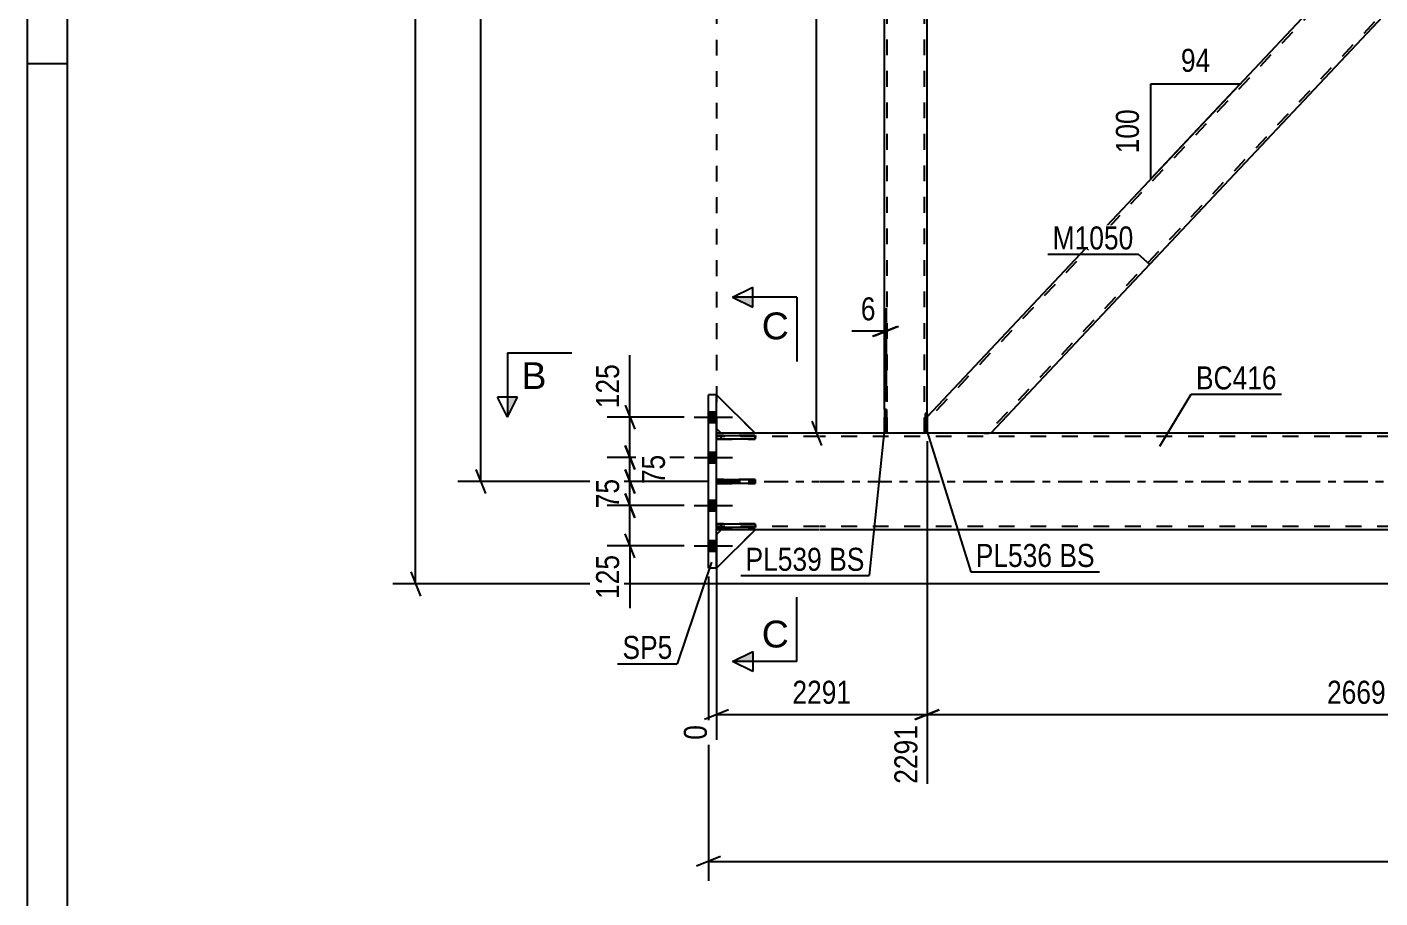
# Model space of a CAD drawing. Header units: millimetres. Extents: x 0 to 1189, y 0 to 841.
# Drawn here: x 0 to 168.2, y 492.2 to 600.6 of the extents above; entities that cross this region are included whole.
import ezdxf

# ---------------------------------------------------------------- set-up
doc = ezdxf.new("R2010")
doc.units = ezdxf.units.MM
doc.linetypes.add('DXK_LINE_DOT2', pattern=[3.9198, 1.9599, -1.9599])
doc.linetypes.add('DXK_LINE_DOT3', pattern=[5.9187, 2.979, -0.9799, 0.9799, -0.9799])
doc.styles.add('Arial', font='ARIAL.TTF', dxfattribs={"height": 0.2})
doc.styles.add('Arial Narrow', font='ARIALN.TTF', dxfattribs={"height": 0.2})

# ---------------------------------------------------------------- blocks, each defined once
blk = doc.blocks.new('Unknown-761551702-1163')
at = {"color": 5, "linetype": 'Continuous'}
for p, q in [((0, 841), (0, 0)), ((5, 836), (5, 5)), ((5, 596), (0, 596))]:
    blk.add_line(p, q, dxfattribs=at)
blk = doc.blocks.new('Part-761551702-4956 - 4748')
at = {"color": 7, "linetype": 'DXK_LINE_DOT2'}
for p, q in [((85.73, 550.62), (85.73, 554.82)), ((85.73, 554.82), (90.53, 550.02)), ((86.33, 550.02), (85.73, 550.62)), ((90.53, 550.02), (86.33, 550.02))]:
    blk.add_line(p, q, dxfattribs=at)
blk = doc.blocks.new('Part-761551702-4964 - 4748')
at = {"color": 2, "linetype": 'Continuous'}
for p, q in [((85.73, 549.28), (85.73, 549.76)), ((85.73, 549.76), (90.53, 549.76)), ((90.53, 549.28), (85.73, 549.28)), ((90.53, 549.76), (90.53, 549.28))]:
    blk.add_line(p, q, dxfattribs=at)
at = {"color": 7, "linetype": 'DXK_LINE_DOT2'}
blk.add_line((86.33, 549.28), (86.33, 549.76), dxfattribs=at)
blk = doc.blocks.new('Part-761551702-4893 - 4748')
at = {"color": 7, "linetype": 'DXK_LINE_DOT2'}
for p, q in [((219.13, 665.62), (111.91, 551.61)), ((218.76, 665.62), (218.69, 665.62)), ((226.63, 665.62), (222.78, 665.62)), ((226.63, 665.13), (226.63, 665.62)), ((226.63, 664.02), (119.42, 550.02)), ((169.27, 613.07), (164.33, 607.82)), ((174.22, 607.82), (169.27, 602.56)), ((111.91, 550.02), (111.91, 552.08)), ((118.98, 550.02), (119.6, 550.02)), ((119.86, 550.02), (119.79, 550.02))]:
    blk.add_line(p, q, dxfattribs=at)
at = {"color": 2, "linetype": 'Continuous'}
for p, q in [((218.69, 665.62), (169.27, 613.07)), ((218.76, 665.62), (218.76, 665.62)), ((222.78, 665.62), (218.76, 665.62)), ((226.63, 663.55), (226.63, 665.13)), ((226.63, 663.55), (174.22, 607.82)), ((164.33, 607.82), (111.91, 552.08)), ((169.27, 602.56), (119.86, 550.02)), ((118.98, 550.02), (111.91, 550.02)), ((119.79, 550.02), (118.98, 550.02)), ((119.79, 550.02), (119.79, 550.02))]:
    blk.add_line(p, q, dxfattribs=at)
blk = doc.blocks.new('Part-761551702-4898 - 4748')
at = {"color": 7, "linetype": 'DXK_LINE_DOT2'}
for p, q in [((111.91, 665.62), (106.63, 665.62)), ((106.63, 662.64), (106.63, 665.62)), ((106.95, 550.02), (106.95, 665.62)), ((111.59, 550.02), (111.59, 665.62)), ((111.91, 663.15), (111.91, 665.62)), ((106.63, 550.02), (106.63, 552.99)), ((111.91, 550.02), (111.91, 552.48)), ((111.91, 550.02), (106.63, 550.02))]:
    blk.add_line(p, q, dxfattribs=at)
at = {"color": 2, "linetype": 'Continuous'}
for p, q in [((111.91, 552.48), (111.91, 663.15)), ((106.63, 552.99), (106.63, 662.64))]:
    blk.add_line(p, q, dxfattribs=at)
blk = doc.blocks.new('Part-761551702-4954 - 4748')
at = {"color": 2, "linetype": 'Continuous'}
for p, q in [((85.73, 538.28), (85.73, 538.76)), ((85.73, 538.76), (90.53, 538.76)), ((90.53, 538.76), (90.53, 538.28)), ((90.53, 538.28), (85.73, 538.28))]:
    blk.add_line(p, q, dxfattribs=at)
at = {"color": 7, "linetype": 'DXK_LINE_DOT2'}
blk.add_line((86.33, 538.28), (86.33, 538.76), dxfattribs=at)
blk = doc.blocks.new('Part-761551702-4955 - 4748')
at = {"color": 2, "linetype": 'Continuous'}
for p, q in [((85.73, 550.62), (85.73, 554.82)), ((85.73, 554.82), (90.53, 550.02)), ((86.33, 550.02), (85.73, 550.62)), ((90.53, 550.02), (86.33, 550.02))]:
    blk.add_line(p, q, dxfattribs=at)
blk = doc.blocks.new('Part-761551702-4957 - 4748')
at = {"color": 2, "linetype": 'Continuous'}
for p, q in [((86.33, 538.02), (85.73, 537.42)), ((85.73, 533.22), (90.53, 538.02)), ((85.73, 537.42), (85.73, 533.22)), ((90.53, 538.02), (86.33, 538.02))]:
    blk.add_line(p, q, dxfattribs=at)
blk = doc.blocks.new('Part-761551702-4958 - 4748')
at = {"color": 7, "linetype": 'DXK_LINE_DOT2'}
for p, q in [((86.33, 538.02), (85.73, 537.42)), ((85.73, 533.22), (90.53, 538.02)), ((85.73, 537.42), (85.73, 533.22)), ((90.53, 538.02), (86.33, 538.02))]:
    blk.add_line(p, q, dxfattribs=at)
blk = doc.blocks.new('Part-761551702-4963 - 4748')
at = {"color": 7, "linetype": 'DXK_LINE_DOT2'}
for p, q in [((90.53, 538.76), (85.73, 538.76)), ((85.73, 538.76), (85.73, 538.28)), ((86.33, 538.28), (86.33, 538.76)), ((90.53, 538.28), (90.53, 538.76)), ((85.73, 538.28), (90.53, 538.28))]:
    blk.add_line(p, q, dxfattribs=at)
blk = doc.blocks.new('Part-761551702-4965 - 4748')
at = {"color": 2, "linetype": 'Continuous'}
for p, q in [((85.73, 543.78), (85.73, 544.26)), ((85.73, 544.26), (90.53, 544.26)), ((90.53, 543.78), (85.73, 543.78)), ((90.53, 544.26), (90.53, 543.78))]:
    blk.add_line(p, q, dxfattribs=at)
at = {"color": 7, "linetype": 'DXK_LINE_DOT2'}
blk.add_line((86.33, 543.78), (86.33, 544.26), dxfattribs=at)
blk = doc.blocks.new('Part-761551702-5050 - 4748')
at = {"color": 2, "linetype": 'Continuous'}
for p, q in [((84.73, 533.22), (84.73, 554.82)), ((85.73, 554.82), (84.73, 554.82)), ((85.73, 533.22), (85.73, 554.82)), ((85.73, 533.22), (84.73, 533.22))]:
    blk.add_line(p, q, dxfattribs=at)
blk = doc.blocks.new('Part-761551702-5061 - 4748')
at = {"color": 2, "linetype": 'Continuous'}
for p, q in [((111.91, 552.48), (111.67, 552.48)), ((111.67, 552.48), (111.67, 550.02)), ((111.91, 552.48), (111.91, 550.02)), ((111.91, 550.02), (111.67, 550.02))]:
    blk.add_line(p, q, dxfattribs=at)
blk = doc.blocks.new('Part-761551702-5062 - 4748')
at = {"color": 7, "linetype": 'DXK_LINE_DOT2'}
for p, q in [((111.67, 550.02), (111.67, 552.48)), ((111.91, 552.48), (111.67, 552.48)), ((111.91, 550.02), (111.91, 552.48)), ((111.91, 550.02), (111.67, 550.02))]:
    blk.add_line(p, q, dxfattribs=at)
blk = doc.blocks.new('Part-761551702-5077 - 4748')
at = {"color": 2, "linetype": 'Continuous'}
for p, q in [((106.87, 552.99), (106.63, 552.99)), ((106.63, 552.99), (106.64, 550.02)), ((106.87, 552.99), (106.88, 550.02)), ((106.88, 550.02), (106.64, 550.02))]:
    blk.add_line(p, q, dxfattribs=at)
blk = doc.blocks.new('Part-761551702-5080 - 4748')
at = {"color": 7, "linetype": 'DXK_LINE_DOT2'}
for p, q in [((106.64, 550.02), (106.63, 552.99)), ((106.87, 552.99), (106.63, 552.99)), ((106.88, 550.02), (106.87, 552.99)), ((106.88, 550.02), (106.64, 550.02))]:
    blk.add_line(p, q, dxfattribs=at)
blk = doc.blocks.new('Bolt-761551702-5086 - 4748')
at = {"linetype": 'Continuous'}
for points in [[(84.73, 552.68), (84.73, 551.36), (85.73, 551.36), (85.73, 552.68)], [(84.73, 552.68), (84.73, 551.36), (85.73, 551.36), (85.73, 552.68)], [(84.73, 552.68), (84.73, 551.36), (85.73, 551.36), (85.73, 552.68)], [(84.73, 547.68), (84.73, 546.36), (85.73, 546.36), (85.73, 547.68)], [(84.73, 547.68), (84.73, 546.36), (85.73, 546.36), (85.73, 547.68)], [(84.73, 541.68), (84.73, 540.36), (85.73, 540.36), (85.73, 541.68)], [(84.73, 541.68), (84.73, 540.36), (85.73, 540.36), (85.73, 541.68)], [(84.73, 536.68), (84.73, 535.36), (85.73, 535.36), (85.73, 536.68)], [(84.73, 536.68), (84.73, 535.36), (85.73, 535.36), (85.73, 536.68)], [(84.73, 536.68), (84.73, 535.36), (85.73, 535.36), (85.73, 536.68)]]:
    blk.add_hatch(color=1, dxfattribs=at).paths.add_polyline_path(points)
at = {"color": 1, "linetype": 'Continuous'}
for p, q in [((82.97, 552.02), (87.73, 552.02)), ((82.97, 552.02), (87.73, 552.02)), ((82.97, 552.02), (87.73, 552.02)), ((84.73, 552.68), (85.73, 552.68)), ((84.73, 552.68), (85.73, 552.68)), ((84.73, 552.68), (85.73, 552.68)), ((84.73, 551.36), (85.73, 551.36)), ((84.73, 551.36), (85.73, 551.36)), ((84.73, 551.36), (85.73, 551.36)), ((82.97, 547.02), (87.73, 547.02)), ((82.97, 547.02), (87.73, 547.02)), ((84.73, 547.68), (85.73, 547.68)), ((84.73, 547.68), (85.73, 547.68)), ((84.73, 546.36), (85.73, 546.36)), ((84.73, 546.36), (85.73, 546.36)), ((82.97, 541.02), (87.73, 541.02)), ((82.97, 541.02), (87.73, 541.02)), ((84.73, 541.68), (85.73, 541.68)), ((84.73, 541.68), (85.73, 541.68)), ((84.73, 540.36), (85.73, 540.36)), ((84.73, 540.36), (85.73, 540.36)), ((84.73, 536.68), (85.73, 536.68)), ((84.73, 536.68), (85.73, 536.68)), ((84.73, 536.68), (85.73, 536.68)), ((82.97, 536.02), (87.73, 536.02)), ((82.97, 536.02), (87.73, 536.02)), ((82.97, 536.02), (87.73, 536.02)), ((84.73, 535.36), (85.73, 535.36)), ((84.73, 535.36), (85.73, 535.36)), ((84.73, 535.36), (85.73, 535.36))]:
    blk.add_line(p, q, dxfattribs=at)
blk = doc.blocks.new('Part-761551702-5098 - 4748')
at = {"color": 2, "linetype": 'Continuous'}
for p, q in [((86.33, 550.02), (85.73, 550.02)), ((98.53, 550.02), (90.53, 550.02)), ((106.64, 550.02), (98.63, 550.02)), ((111.67, 550.02), (106.88, 550.02)), ((218.76, 550.02), (119.79, 550.02)), ((86.33, 538.02), (85.73, 538.02)), ((98.53, 538.02), (90.53, 538.02)), ((222.78, 538.02), (98.63, 538.02))]:
    blk.add_line(p, q, dxfattribs=at)
at = {"color": 7, "linetype": 'DXK_LINE_DOT2'}
for p, q in [((85.73, 538.02), (85.73, 550.02)), ((98.53, 549.62), (85.73, 549.62)), ((90.53, 550.02), (86.33, 550.02)), ((1028.28, 549.62), (98.63, 549.62)), ((106.88, 550.02), (106.64, 550.02)), ((119.79, 550.02), (111.67, 550.02)), ((98.53, 538.42), (85.73, 538.42)), ((1028.28, 538.42), (98.63, 538.42)), ((90.53, 538.02), (86.33, 538.02))]:
    blk.add_line(p, q, dxfattribs=at)
at = {"color": 7, "linetype": 'DXK_LINE_DOT3'}
for p, q in [((85.73, 544.02), (98.53, 544.02)), ((98.63, 544.02), (1028.28, 544.02))]:
    blk.add_line(p, q, dxfattribs=at)
blk = doc.blocks.new('Part-761551702-5206 - 4748')
at = {"color": 7, "linetype": 'DXK_LINE_DOT2'}
for p, q in [((90.53, 544.26), (85.73, 544.26)), ((85.73, 544.26), (85.73, 543.78)), ((85.73, 543.78), (90.53, 543.78)), ((86.33, 543.78), (86.33, 544.26)), ((90.53, 543.78), (90.53, 544.26))]:
    blk.add_line(p, q, dxfattribs=at)
blk = doc.blocks.new('Part-761551702-5207 - 4748')
at = {"color": 7, "linetype": 'DXK_LINE_DOT2'}
for p, q in [((90.53, 549.76), (85.73, 549.76)), ((85.73, 549.76), (85.73, 549.28)), ((85.73, 549.28), (90.53, 549.28)), ((86.33, 549.28), (86.33, 549.76)), ((90.53, 549.28), (90.53, 549.76))]:
    blk.add_line(p, q, dxfattribs=at)
blk = doc.blocks.new('Line-761551702-15789 - 4748')
at = {"color": 1, "linetype": 'DXK_LINE_DOT2'}
blk.add_line((85.73, 665.62), (85.73, 549.76), dxfattribs=at)
blk = doc.blocks.new('StraightDimension-761551702-5904 - 4748')
at = {"color": 7, "linetype": 'Continuous'}
for p, q in [((106.64, 553.99), (106.64, 565.57)), ((106.88, 553.99), (106.88, 565.57)), ((105.14, 562.12), (108.14, 563.32)), ((108.38, 563.32), (105.38, 562.12)), ((106.64, 562.72), (106.88, 562.72))]:
    blk.add_line(p, q, dxfattribs=at)
at = {"color": 0}
blk.add_wipeout([(106.11, 563.47), (106.11, 567.67), (103.08, 567.67), (103.08, 563.47)], dxfattribs=at)
at = {"color": 7, "linetype": 'Continuous'}
blk.add_line((106.64, 562.72), (102.56, 562.72), dxfattribs=at)
blk.add_line((106.64, 562.72), (102.56, 562.72), dxfattribs=at)
at = {"color": 3, "style": 'Arial Narrow'}
blk.add_text('6', height=2.86, dxfattribs=at).set_placement((103.68, 564.07))
blk = doc.blocks.new('StraightDimension-761551702-27163 - 4748')
at = {"color": 7, "linetype": 'Continuous'}
for p, q in [((74.37, 553.52), (75.57, 550.52)), ((81.73, 552.02), (72.12, 552.02)), ((74.97, 547.02), (74.97, 552.02)), ((75.57, 545.52), (74.37, 548.52)), ((81.73, 547.02), (72.12, 547.02))]:
    blk.add_line(p, q, dxfattribs=at)
at = {"color": 0}
blk.add_wipeout([(74.22, 559.23), (70.02, 559.23), (70.02, 552.54), (74.22, 552.54)], dxfattribs=at)
at = {"color": 7, "linetype": 'Continuous'}
blk.add_line((74.97, 552.02), (74.97, 559.75), dxfattribs=at)
blk.add_line((74.97, 552.02), (74.97, 559.75), dxfattribs=at)
at = {"color": 3, "style": 'Arial Narrow'}
blk.add_text('125', height=2.863, rotation=90.0002, dxfattribs=at).set_placement((73.62, 553.14))
blk = doc.blocks.new('StraightDimension-761551702-17794 - 4748')
at = {"color": 7, "linetype": 'Continuous'}
for p, q in [((84.73, 532.22), (84.73, 494.35)), ((86.23, 497.35), (83.23, 496.15)), ((84.73, 496.75), (1091.17, 496.75))]:
    blk.add_line(p, q, dxfattribs=at)
blk = doc.blocks.new('StraightDimension-761551702-5466 - 4748')
at = {"color": 7, "linetype": 'Continuous'}
for p, q in [((48.32, 531.27), (48.32, 687.95)), ((47.72, 532.77), (48.92, 529.77)), ((224.71, 531.27), (45.47, 531.27))]:
    blk.add_line(p, q, dxfattribs=at)
blk = doc.blocks.new('StraightDimension-761551702-5298 - 4748')
at = {"color": 7, "linetype": 'Continuous'}
for p, q in [((57.02, 670.12), (55.82, 673.12)), ((83.73, 671.62), (53.57, 671.62)), ((56.42, 544.02), (56.42, 671.62)), ((55.82, 545.52), (57.02, 542.52)), ((83.73, 544.02), (53.57, 544.02))]:
    blk.add_line(p, q, dxfattribs=at)
at = {"color": 0}
blk.add_wipeout([(55.67, 612.07), (51.47, 612.07), (51.47, 603.56), (55.67, 603.56)], dxfattribs=at)
at = {"color": 3, "style": 'Arial Narrow'}
blk.add_text('3190', height=2.863, rotation=90.0002, dxfattribs=at).set_placement((55.07, 604.16))
blk = doc.blocks.new('StraightDimension-761551702-5923 - 4748')
at = {"color": 7, "linetype": 'Continuous'}
for p, q in [((98.78, 664.12), (97.58, 667.12)), ((105.64, 665.62), (95.33, 665.62)), ((98.18, 550.02), (98.18, 665.62)), ((97.58, 551.52), (98.78, 548.52)), ((105.64, 550.02), (95.33, 550.02))]:
    blk.add_line(p, q, dxfattribs=at)
at = {"color": 0}
blk.add_wipeout([(97.43, 612.07), (93.23, 612.07), (93.23, 603.56), (97.43, 603.56)], dxfattribs=at)
at = {"color": 3, "style": 'Arial Narrow'}
blk.add_text('2890', height=2.863, rotation=90.0002, dxfattribs=at).set_placement((96.83, 604.16))
blk = doc.blocks.new('StraightDimension-761551702-17339 - 4748')
at = {"color": 7, "linetype": 'Continuous'}
for p, q in [((111.91, 549.02), (111.91, 506.41)), ((218.69, 549.02), (218.69, 506.41)), ((113.41, 515.62), (110.41, 514.42)), ((111.91, 515.02), (218.69, 515.02)), ((217.19, 514.42), (220.19, 515.62))]:
    blk.add_line(p, q, dxfattribs=at)
at = {"color": 0}
blk.add_wipeout([(169.56, 515.77), (169.56, 519.97), (161.05, 519.97), (161.05, 515.77)], dxfattribs=at)
at = {"color": 0, "linetype": 'Continuous'}
blk.add_wipeout([(218.09, 514.32), (213.89, 514.32), (213.89, 505.81), (218.09, 505.81)], dxfattribs=at)
at = {"color": 3, "style": 'Arial Narrow'}
blk.add_text('2669', height=2.863, dxfattribs=at).set_placement((161.65, 516.37))
at = {"color": 3, "linetype": 'Continuous', "style": 'Arial Narrow'}
blk.add_text('4960', height=2.863, rotation=90.0002, dxfattribs=at).set_placement((217.49, 506.41))
blk = doc.blocks.new('StraightDimension-761551702-17340 - 4748')
at = {"color": 7, "linetype": 'Continuous'}
for p, q in [((111.91, 549.02), (111.91, 506.41)), ((85.73, 537.02), (85.73, 511.89)), ((87.23, 515.62), (84.23, 514.42)), ((85.73, 515.02), (111.91, 515.02)), ((110.41, 514.42), (113.41, 515.62))]:
    blk.add_line(p, q, dxfattribs=at)
at = {"color": 0}
blk.add_wipeout([(103.08, 515.77), (103.08, 519.97), (94.57, 519.97), (94.57, 515.77)], dxfattribs=at)
at = {"color": 0, "linetype": 'Continuous'}
for points in [[(85.13, 514.32), (80.93, 514.32), (80.93, 511.29), (85.13, 511.29)], [(111.31, 514.32), (107.11, 514.32), (107.11, 505.81), (111.31, 505.81)]]:
    blk.add_wipeout(points, dxfattribs=at)
at = {"color": 3, "style": 'Arial Narrow'}
blk.add_text('2291', height=2.863, dxfattribs=at).set_placement((95.17, 516.37))
at = {"color": 3, "linetype": 'Continuous', "style": 'Arial Narrow'}
for s, height, p in [('0', 2.86, (84.53, 511.89)), ('2291', 2.863, (110.71, 506.41))]:
    blk.add_text(s, height=height, rotation=90.0002, dxfattribs=at).set_placement(p)
blk = doc.blocks.new('AngleDimension-761551702-17573 - 4748')
at = {"color": 7, "linetype": 'Continuous'}
for p, q in [((139.76, 593.49), (150.86, 593.49)), ((139.76, 581.69), (150.86, 593.49)), ((139.76, 581.69), (139.76, 593.49)), ((146.94, 589.32), (150.86, 593.49))]:
    blk.add_line(p, q, dxfattribs=at)
at = {"color": 0}
for points in [[(147.74, 594.39), (147.74, 598.59), (142.88, 598.59), (142.88, 594.39)], [(138.86, 590.93), (134.66, 590.93), (134.66, 584.25), (138.86, 584.25)]]:
    blk.add_wipeout(points, dxfattribs=at)
at = {"color": 3, "style": 'Arial Narrow'}
blk.add_text('94', height=2.863, dxfattribs=at).set_placement((143.48, 594.99))
blk.add_text('100', height=2.863, rotation=90.0002, dxfattribs=at).set_placement((138.26, 584.85))
blk = doc.blocks.new('StraightDimension-761551702-27164 - 4748')
at = {"color": 7, "linetype": 'Continuous'}
for p, q in [((74.37, 548.52), (75.57, 545.52)), ((81.73, 547.02), (72.57, 547.02)), ((74.97, 544.02), (74.97, 547.02)), ((75.57, 542.52), (74.37, 545.52)), ((84.73, 544.02), (72.57, 544.02))]:
    blk.add_line(p, q, dxfattribs=at)
at = {"color": 0}
blk.add_wipeout([(79.92, 547.94), (75.72, 547.94), (75.72, 543.09), (79.92, 543.09)], dxfattribs=at)
at = {"color": 3, "style": 'Arial Narrow'}
blk.add_text('75', height=2.863, rotation=90.0002, dxfattribs=at).set_placement((79.32, 543.69))
blk = doc.blocks.new('StraightDimension-761551702-27165 - 4748')
at = {"color": 7, "linetype": 'Continuous'}
for p, q in [((74.37, 545.52), (75.57, 542.52)), ((84.73, 544.02), (72.12, 544.02)), ((74.97, 541.02), (74.97, 544.02)), ((75.57, 539.52), (74.37, 542.52)), ((81.73, 541.02), (72.12, 541.02))]:
    blk.add_line(p, q, dxfattribs=at)
at = {"color": 0}
blk.add_wipeout([(74.22, 544.94), (70.02, 544.94), (70.02, 540.09), (74.22, 540.09)], dxfattribs=at)
at = {"color": 3, "style": 'Arial Narrow'}
blk.add_text('75', height=2.863, rotation=90.0002, dxfattribs=at).set_placement((73.62, 540.69))
blk = doc.blocks.new('StraightDimension-761551702-27166 - 4748')
at = {"color": 7, "linetype": 'Continuous'}
for p, q in [((74.37, 542.52), (75.57, 539.52)), ((81.73, 541.02), (72.12, 541.02)), ((74.97, 536.02), (74.97, 541.02)), ((75.57, 534.52), (74.37, 537.52)), ((81.73, 536.02), (72.12, 536.02))]:
    blk.add_line(p, q, dxfattribs=at)
at = {"color": 0}
blk.add_wipeout([(74.22, 535.49), (70.02, 535.49), (70.02, 528.81), (74.22, 528.81)], dxfattribs=at)
at = {"color": 7, "linetype": 'Continuous'}
blk.add_line((74.97, 536.02), (74.97, 528.28), dxfattribs=at)
blk.add_line((74.97, 536.02), (74.97, 528.28), dxfattribs=at)
at = {"color": 3, "style": 'Arial Narrow'}
blk.add_text('125', height=2.863, rotation=90.0002, dxfattribs=at).set_placement((73.62, 529.41))
blk = doc.blocks.new('MarkSet-761551702-15827 - 4748')
at = {"color": 0}
for points in [[(127.47, 533.39), (127.47, 536.39), (117.97, 536.39), (117.97, 533.39)], [(132.76, 533.39), (132.76, 536.39), (128.37, 536.39), (128.37, 533.39)]]:
    blk.add_wipeout(points, dxfattribs=at)
for points in [[(127.47, 533.39), (127.47, 536.39), (117.97, 536.39), (117.97, 533.39)], [(132.76, 533.39), (132.76, 536.39), (128.37, 536.39), (128.37, 533.39)]]:
    blk.add_wipeout(points, dxfattribs=at)
at = {"color": 30, "linetype": 'Continuous'}
for p, q in [((111.73, 550.85), (117.37, 532.79)), ((117.37, 532.79), (133.36, 532.79))]:
    blk.add_line(p, q, dxfattribs=at)
at = {"color": 3, "style": 'Arial Narrow'}
for s, p in [('PL536', (117.97, 533.39)), ('BS', (128.37, 533.39))]:
    blk.add_text(s, height=2.863, dxfattribs=at).set_placement(p)
blk = doc.blocks.new('Mark-761551702-4889 - 4748')
at = {"color": 0}
blk.add_wipeout([(137.58, 572.89), (137.58, 575.89), (127.53, 575.89), (127.53, 572.89)], dxfattribs=at)
blk.add_wipeout([(137.58, 572.89), (137.58, 575.89), (127.53, 575.89), (127.53, 572.89)], dxfattribs=at)
at = {"color": 30, "linetype": 'Continuous'}
for p in [(126.93, 572.29), (139.6, 571.01)]:
    blk.add_line(p, (138.18, 572.29), dxfattribs=at)
at = {"color": 3, "style": 'Arial Narrow'}
blk.add_text('M1050', height=2.863, dxfattribs=at).set_placement((127.53, 572.89))
blk = doc.blocks.new('Mark-761551702-5046 - 4748')
at = {"color": 0}
blk.add_wipeout([(80.26, 521.95), (80.26, 524.95), (74.04, 524.95), (74.04, 521.95)], dxfattribs=at)
blk.add_wipeout([(80.26, 521.95), (80.26, 524.95), (74.04, 524.95), (74.04, 521.95)], dxfattribs=at)
at = {"color": 30, "linetype": 'Continuous'}
for p in [(85.09, 533.98), (73.44, 521.35)]:
    blk.add_line(p, (80.86, 521.35), dxfattribs=at)
at = {"color": 3, "style": 'Arial Narrow'}
blk.add_text('SP5', height=2.863, dxfattribs=at).set_placement((74.04, 521.95))
blk = doc.blocks.new('Mark-761551702-5094 - 4748')
at = {"color": 0}
blk.add_wipeout([(155.4, 555.48), (155.4, 558.48), (145.35, 558.48), (145.35, 555.48)], dxfattribs=at)
blk.add_wipeout([(155.4, 555.48), (155.4, 558.48), (145.35, 558.48), (145.35, 555.48)], dxfattribs=at)
at = {"color": 30, "linetype": 'Continuous'}
for p, q in [((140.84, 548.42), (144.75, 554.88)), ((144.75, 554.88), (156, 554.88))]:
    blk.add_line(p, q, dxfattribs=at)
at = {"color": 3, "style": 'Arial Narrow'}
blk.add_text('BC416', height=2.863, dxfattribs=at).set_placement((145.35, 555.48))
blk = doc.blocks.new('SectionMark-761551702-6564 - 4748')
at = {"linetype": 'Continuous'}
blk.add_hatch(color=6, dxfattribs=at).paths.add_polyline_path([(59.73, 554.52), (60.98, 554.52), (59.73, 552.02)])
at = {"color": 6, "linetype": 'Continuous'}
for p, q in [((59.73, 560.02), (67.73, 560.02)), ((59.73, 560.02), (59.73, 552.02)), ((59.73, 552.02), (58.48, 554.52)), ((60.98, 554.52), (58.48, 554.52)), ((59.73, 552.02), (60.98, 554.52))]:
    blk.add_line(p, q, dxfattribs=at)
at = {"color": 0, "linetype": 'Continuous'}
blk.add_wipeout([(64.59, 555.52), (64.59, 559.02), (61.48, 559.02), (61.48, 555.52)], dxfattribs=at)
at = {"color": 3, "linetype": 'Continuous', "style": 'Arial'}
blk.add_text('B', height=3.34, dxfattribs=at).set_placement((61.48, 555.52))
blk = doc.blocks.new('SectionMark-761551702-6574 - 4748')
at = {"linetype": 'Continuous'}
for points in [[(90.23, 566.96), (90.23, 565.71), (87.73, 566.96)], [(90.23, 522.87), (90.23, 521.62), (87.73, 521.62)]]:
    blk.add_hatch(color=6, dxfattribs=at).paths.add_polyline_path(points)
at = {"color": 6, "linetype": 'Continuous'}
for p, q in [((87.73, 566.96), (90.23, 568.21)), ((95.73, 566.96), (87.73, 566.96)), ((87.73, 566.96), (90.23, 565.71)), ((90.23, 565.71), (90.23, 568.21)), ((95.73, 566.96), (95.73, 558.96)), ((95.73, 521.62), (95.73, 529.62)), ((87.73, 521.62), (90.23, 522.87)), ((95.73, 521.62), (87.73, 521.62)), ((90.23, 520.37), (87.73, 521.62)), ((90.23, 522.87), (90.23, 520.37))]:
    blk.add_line(p, q, dxfattribs=at)
at = {"color": 0, "linetype": 'Continuous'}
for points in [[(94.73, 561.71), (94.73, 565.21), (91.36, 565.21), (91.36, 561.71)], [(94.73, 523.37), (94.73, 526.87), (91.36, 526.87), (91.36, 523.37)]]:
    blk.add_wipeout(points, dxfattribs=at)
at = {"color": 3, "linetype": 'Continuous', "style": 'Arial'}
for p in [(91.36, 561.71), (91.36, 523.37)]:
    blk.add_text('C', height=3.34, dxfattribs=at).set_placement(p)
blk = doc.blocks.new('MarkSet-761551702-15806 - 4748')
at = {"color": 0}
for points in [[(98.85, 532.91), (98.85, 535.91), (89.34, 535.91), (89.34, 532.91)], [(104.13, 532.91), (104.13, 535.91), (99.75, 535.91), (99.75, 532.91)]]:
    blk.add_wipeout(points, dxfattribs=at)
for points in [[(98.85, 532.91), (98.85, 535.91), (89.34, 535.91), (89.34, 532.91)], [(104.13, 532.91), (104.13, 535.91), (99.75, 535.91), (99.75, 532.91)]]:
    blk.add_wipeout(points, dxfattribs=at)
at = {"color": 30, "linetype": 'Continuous'}
for p in [(106.79, 552.27), (88.74, 532.31)]:
    blk.add_line(p, (104.73, 532.31), dxfattribs=at)
at = {"color": 3, "style": 'Arial Narrow'}
for s, p in [('PL539', (89.34, 532.91)), ('BS', (99.75, 532.91))]:
    blk.add_text(s, height=2.863, dxfattribs=at).set_placement(p)

msp = doc.modelspace()

# ---------------------------------------------------------------- block references
for name in ['Unknown-761551702-1163', 'Line-761551702-15789 - 4748', 'Part-761551702-4898 - 4748', 'Part-761551702-4893 - 4748', 'Part-761551702-5050 - 4748', 'Part-761551702-4956 - 4748', 'Part-761551702-4955 - 4748', 'Bolt-761551702-5086 - 4748', 'Part-761551702-5077 - 4748', 'Part-761551702-5080 - 4748', 'Part-761551702-5061 - 4748', 'Part-761551702-5062 - 4748', 'Part-761551702-5098 - 4748', 'Part-761551702-4964 - 4748', 'Part-761551702-5207 - 4748', 'Part-761551702-4965 - 4748', 'Part-761551702-5206 - 4748', 'Part-761551702-4954 - 4748', 'Part-761551702-4963 - 4748', 'Part-761551702-4957 - 4748', 'Part-761551702-4958 - 4748']:
    msp.add_blockref(name, (0, 0))

# ---------------------------------------------------------------- next in the draw order: block references
for name in ['StraightDimension-761551702-5904 - 4748', 'StraightDimension-761551702-27163 - 4748']:
    msp.add_blockref(name, (0, 0))

# ---------------------------------------------------------------- next in the draw order: block references
msp.add_blockref('StraightDimension-761551702-17794 - 4748', (0, 0))

# ---------------------------------------------------------------- next in the draw order: block references
msp.add_blockref('StraightDimension-761551702-5466 - 4748', (0, 0))

# ---------------------------------------------------------------- next in the draw order: block references
for name in ['StraightDimension-761551702-5298 - 4748', 'StraightDimension-761551702-5923 - 4748', 'AngleDimension-761551702-17573 - 4748', 'Mark-761551702-4889 - 4748', 'StraightDimension-761551702-17339 - 4748']:
    msp.add_blockref(name, (0, 0))

# ---------------------------------------------------------------- next in the draw order: block references
for name in ['Mark-761551702-5094 - 4748', 'StraightDimension-761551702-17340 - 4748']:
    msp.add_blockref(name, (0, 0))

# ---------------------------------------------------------------- next in the draw order: block references
for name in ['SectionMark-761551702-6564 - 4748', 'MarkSet-761551702-15827 - 4748', 'StraightDimension-761551702-27164 - 4748']:
    msp.add_blockref(name, (0, 0))

# ---------------------------------------------------------------- next in the draw order: block references
for name in ['SectionMark-761551702-6574 - 4748', 'StraightDimension-761551702-27165 - 4748']:
    msp.add_blockref(name, (0, 0))

# ---------------------------------------------------------------- next in the draw order: block references
for name in ['MarkSet-761551702-15806 - 4748', 'StraightDimension-761551702-27166 - 4748']:
    msp.add_blockref(name, (0, 0))

# ---------------------------------------------------------------- next in the draw order: block references
msp.add_blockref('Mark-761551702-5046 - 4748', (0, 0))

doc.saveas('drawing.dxf')
